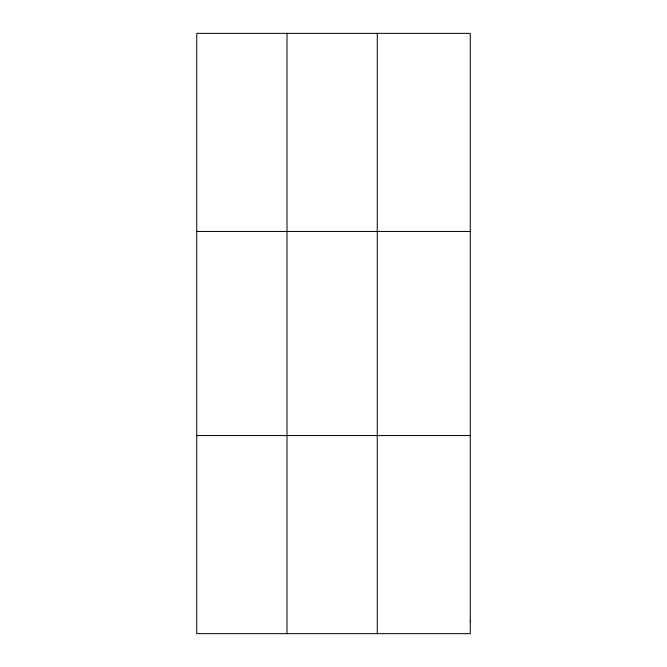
<?xml version="1.0" encoding="UTF-8"?>
<svg xmlns="http://www.w3.org/2000/svg" width="667" height="667" viewBox="0 0 667 667"><rect width="100%" height="100%" fill="white"/><g stroke="black" fill="none" stroke-linecap="round" stroke-linejoin="round"><path stroke-width="1" d="M287.002 633.65L287.002 33.35M377.264 633.65L377.264 33.35M196.732 231.449L470.268 231.449M196.732 435.551L470.268 435.551M470.268 621.269L470.268 633.65L196.732 633.65L196.732 33.35L470.268 33.35L470.268 621.269"/></g></svg>
